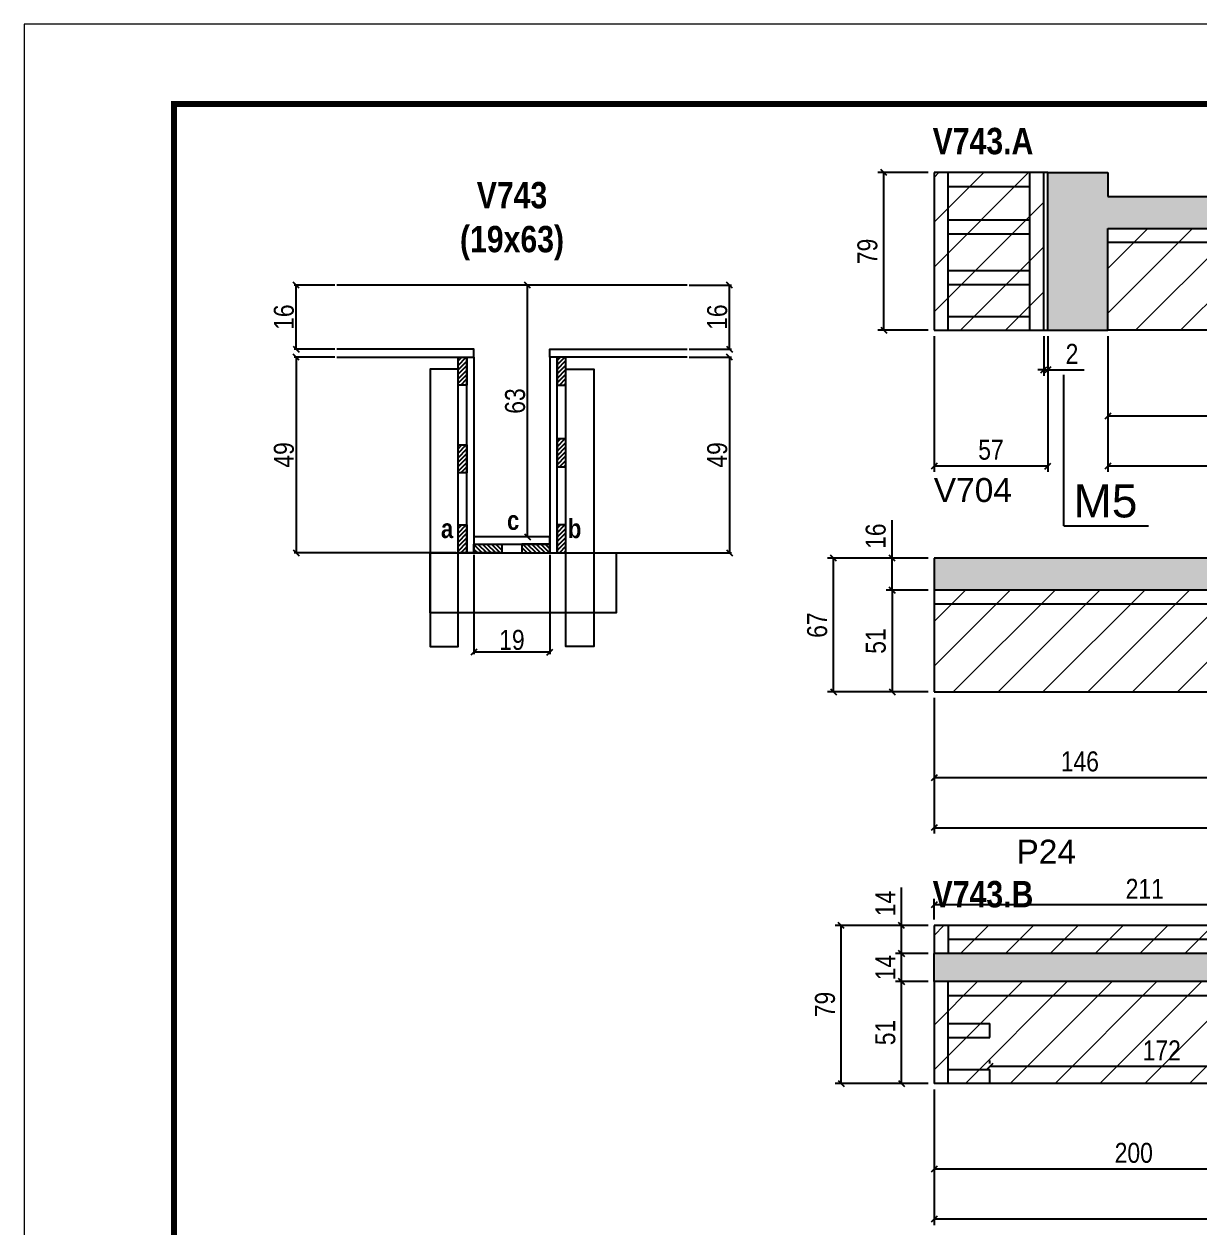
# Model space of a CAD drawing. Extents: x 3309 to 9563, y -2522 to 14608.
# Drawn here: x 3309 to 3898, y 9411 to 10014 of the extents above; entities that cross this region are included whole.
import ezdxf

# ---------------------------------------------------------------- set-up
doc = ezdxf.new("R2010")
doc.units = 0
doc.header["$PDMODE"] = 35
doc.header["$PDSIZE"] = -10
doc.linetypes.add('DASHED', pattern=[0.75, 0.5, -0.25])
for name, color, linetype in [('5', 5, 'Continuous'), ('COTA', 241, 'Continuous'), ('detalhes', 4, 'Continuous'), ('NOMENCLATURA', 7, 'Continuous'), ('Painéis', 200, 'Continuous'), ('SARR_2.2x7', 40, 'Continuous'), ('SARR_3.5x7', 81, 'Continuous'), ('SARR_EDITAR', 141, 'Continuous')]:
    doc.layers.add(name, color=color, linetype=linetype)
for name, color, linetype, lineweight in [('CONCRETO', 251, 'Continuous', 25), ('Folhas', 255, 'Continuous', 9), ('Hachura', 251, 'Continuous', 9), ('SARRAFO DE PRESSAO', 251, 'DASHED', 9)]:
    doc.layers.add(name, color=color, linetype=linetype, lineweight=lineweight)
doc.styles.add('COTA TECNICA', font='techl___.ttf', dxfattribs={"height": 10})
doc.styles.add('COTA TECNICA 2X', font='techl___.ttf', dxfattribs={"height": 10})
doc.styles.get("Standard").update_dxf_attribs({"font": 'arial.ttf'})
doc.styles.add('TECNICA', font='techb___.ttf', dxfattribs={"height": 10})
doc.dimstyles.new('PAINEL', dxfattribs={"dimtxt": 10, "dimasz": 3, "dimexe": 3, "dimexo": 3, "dimgap": 3, "dimtad": 1, "dimdec": 1, "dimzin": 12, "dimdsep": 46, "dimtxsty": 'COTA TECNICA', "dimblk1": 'OBLIQUE', "dimblk2": 'OBLIQUE', "dimsah": 1, "dimcen": 0.9, "dimclrd": 4, "dimclre": 4, "dimclrt": 240, "dimadec": 1, "dimazin": 3, "dimtfac": 1, "dimtdec": 1, "dimtmove": 0, "dimatfit": 3, "dimfxl": 1, "dimtolj": 1, "dimtzin": 12, "dimarcsym": 0})
doc.dimstyles.new('SECAO', dxfattribs={"dimscale": 0.333333, "dimtxt": 5, "dimasz": 9, "dimexe": 3, "dimexo": 3, "dimgap": 3, "dimtad": 1, "dimdec": 1, "dimlfac": 0.5, "dimzin": 12, "dimdsep": 46, "dimtxsty": 'COTA TECNICA 2X', "dimblk1": 'OBLIQUE', "dimblk2": 'OBLIQUE', "dimsah": 1, "dimcen": 0.9, "dimclrd": 4, "dimclre": 4, "dimclrt": 240, "dimadec": 1, "dimazin": 3, "dimtfac": 1, "dimtdec": 1, "dimtmove": 0, "dimatfit": 3, "dimfxl": 1, "dimtolj": 1, "dimtzin": 12, "dimarcsym": 0})
pattern_1 = [(135, (36770.1903, -113763.353), (-1.122532015, -1.122532015), [])]
pattern_2 = [(45, (-119985.518, -23388.7219), (-1.122532015, 1.122532015), [])]
pattern_3 = [(45, (-119985.518, -23472.7219), (-1.122532015, 1.122532015), [])]

# ---------------------------------------------------------------- blocks, each defined once
blk = doc.blocks.new('9999999999')
at = {"layer": 'Folhas'}
blk.add_lwpolyline([(98138.98, 34190.21), (99623.98, 34190.21), (99623.98, 35240.21), (98138.98, 35240.21)], close=True, dxfattribs=at)
at = {"layer": 'Folhas', "color": 30, "const_width": 3}
blk.add_lwpolyline([(98213.98, 34230.21), (99583.98, 34230.21), (99583.98, 35200.21), (98213.98, 35200.21)], close=True, dxfattribs=at)
blk = doc.blocks.new('_Oblique')
at = {"color": 0, "linetype": 'ByBlock', "lineweight": -2}
blk.add_line((-0.5, -0.5), (0.5, 0.5), dxfattribs=at)
blk = doc.blocks.new('*D2418')
at = {"layer": 'COTA', "color": 4, "lineweight": -2, "transparency": 16777216}
for p, q in [((3534.65, 9747.82), (3534.65, 9698.07)), ((3572.65, 9747.82), (3572.65, 9698.07)), ((3572.65, 9699.07), (3534.65, 9699.07))]:
    blk.add_line(p, q, dxfattribs=at)
at = {"layer": 'Defpoints', "color": 0, "transparency": 16777216}
for p in [(3534.65, 9748.82), (3572.65, 9748.82), (3534.65, 9699.07)]:
    blk.add_point(p, dxfattribs=at)
at = {"layer": 'COTA', "color": 4, "lineweight": -2, "transparency": 16777216, "xscale": 3, "yscale": 3, "zscale": 3, "rotation": 180}
blk.add_blockref('_Oblique', (3534.65, 9699.07), dxfattribs=at)
at = {"layer": 'COTA', "color": 4, "lineweight": -2, "transparency": 16777216, "xscale": 3, "yscale": 3, "zscale": 3}
blk.add_blockref('_Oblique', (3572.65, 9699.07), dxfattribs=at)
at = {"layer": 'COTA', "color": 240, "transparency": 16777216, "insert": (3553.65, 9705.15), "char_height": 10, "attachment_point": 5, "style": 'COTA TECNICA 2X'}
blk.add_mtext('\\A1;19', dxfattribs=at)
blk = doc.blocks.new('*D2419')
at = {"layer": 'COTA', "color": 4, "lineweight": -2, "transparency": 16777216}
for p, q in [((3464.95, 9846.82), (3444.6, 9846.82)), ((3445.6, 9846.82), (3445.6, 9748.82)), ((3525.65, 9748.82), (3444.6, 9748.82))]:
    blk.add_line(p, q, dxfattribs=at)
at = {"layer": 'Defpoints', "color": 0, "transparency": 16777216}
for p in [(3465.95, 9846.82), (3445.6, 9748.82), (3526.65, 9748.82, 0)]:
    blk.add_point(p, dxfattribs=at)
at = {"layer": 'COTA', "color": 4, "lineweight": -2, "transparency": 16777216, "xscale": 3, "yscale": 3, "zscale": 3}
for p, rotation in [((3445.6, 9846.82), 90), ((3445.6, 9748.82), 270)]:
    blk.add_blockref('_Oblique', p, dxfattribs=dict(at, rotation=rotation))
at = {"layer": 'COTA', "color": 240, "transparency": 16777216, "insert": (3439.5, 9797.82), "char_height": 10, "attachment_point": 5, "rotation": 90, "style": 'COTA TECNICA 2X'}
blk.add_mtext('\\A1;49', dxfattribs=at)
blk = doc.blocks.new('*D2420')
at = {"layer": 'COTA', "color": 4, "lineweight": -2, "transparency": 16777216}
for p, q in [((3642.35, 9846.82), (3663.57, 9846.82)), ((3662.57, 9846.82), (3662.57, 9748.82)), ((3581.65, 9748.82), (3663.57, 9748.82))]:
    blk.add_line(p, q, dxfattribs=at)
at = {"layer": 'Defpoints', "color": 0, "transparency": 16777216}
for p in [(3641.35, 9846.82), (3580.65, 9748.82, 0), (3662.57, 9748.82)]:
    blk.add_point(p, dxfattribs=at)
at = {"layer": 'COTA', "color": 4, "lineweight": -2, "transparency": 16777216, "xscale": 3, "yscale": 3, "zscale": 3}
for p, rotation in [((3662.57, 9846.82), 90), ((3662.57, 9748.82), 270)]:
    blk.add_blockref('_Oblique', p, dxfattribs=dict(at, rotation=rotation))
at = {"layer": 'COTA', "color": 240, "transparency": 16777216, "insert": (3656.47, 9797.82), "char_height": 10, "attachment_point": 5, "rotation": 90, "style": 'COTA TECNICA 2X'}
blk.add_mtext('\\A1;49', dxfattribs=at)
blk = doc.blocks.new('*D2421')
at = {"layer": 'COTA', "color": 4, "lineweight": -2, "transparency": 16777216}
for p, q in [((3571.65, 9882.82), (3560.48, 9882.82)), ((3561.48, 9756.82), (3561.48, 9882.82)), ((3571.65, 9756.82), (3560.48, 9756.82))]:
    blk.add_line(p, q, dxfattribs=at)
at = {"layer": 'Defpoints', "color": 0, "transparency": 16777216}
for p in [(3561.48, 9882.82), (3572.65, 9882.82), (3572.65, 9756.82)]:
    blk.add_point(p, dxfattribs=at)
at = {"layer": 'COTA', "color": 4, "lineweight": -2, "transparency": 16777216, "xscale": 3, "yscale": 3, "zscale": 3}
for p, rotation in [((3561.48, 9882.82), 90), ((3561.48, 9756.82), 270)]:
    blk.add_blockref('_Oblique', p, dxfattribs=dict(at, rotation=rotation))
at = {"layer": 'COTA', "color": 240, "transparency": 16777216, "insert": (3555.26, 9824.82), "char_height": 10, "attachment_point": 5, "rotation": 90, "style": 'COTA TECNICA 2X'}
blk.add_mtext('\\A1;63', dxfattribs=at)
blk = doc.blocks.new('*D2422')
at = {"layer": 'COTA', "color": 4, "lineweight": -2, "transparency": 16777216}
for p, q in [((3642.35, 9882.82), (3663.57, 9882.82)), ((3662.57, 9850.82), (3662.57, 9882.82)), ((3642.35, 9850.82), (3663.57, 9850.82))]:
    blk.add_line(p, q, dxfattribs=at)
at = {"layer": 'Defpoints', "color": 0, "transparency": 16777216}
for p in [(3641.35, 9882.82), (3662.57, 9882.82), (3641.35, 9850.82)]:
    blk.add_point(p, dxfattribs=at)
at = {"layer": 'COTA', "color": 4, "lineweight": -2, "transparency": 16777216, "xscale": 3, "yscale": 3, "zscale": 3}
for p, rotation in [((3662.57, 9882.82), 90), ((3662.57, 9850.82), 270)]:
    blk.add_blockref('_Oblique', p, dxfattribs=dict(at, rotation=rotation))
at = {"layer": 'COTA', "color": 240, "transparency": 16777216, "insert": (3656.47, 9866.82), "char_height": 10, "attachment_point": 5, "rotation": 90, "style": 'COTA TECNICA 2X'}
blk.add_mtext('\\A1;16', dxfattribs=at)
blk = doc.blocks.new('*D2452')
at = {"layer": 'COTA', "color": 4, "lineweight": -2, "transparency": 16777216}
for p, q in [((3464.95, 9882.82), (3444.6, 9882.82)), ((3445.6, 9850.82), (3445.6, 9882.82)), ((3464.95, 9850.82), (3444.6, 9850.82))]:
    blk.add_line(p, q, dxfattribs=at)
at = {"layer": 'Defpoints', "color": 0, "transparency": 16777216}
for p in [(3445.6, 9882.82), (3465.95, 9882.82), (3465.95, 9850.82)]:
    blk.add_point(p, dxfattribs=at)
at = {"layer": 'COTA', "color": 4, "lineweight": -2, "transparency": 16777216, "xscale": 3, "yscale": 3, "zscale": 3}
for p, rotation in [((3445.6, 9882.82), 90), ((3445.6, 9850.82), 270)]:
    blk.add_blockref('_Oblique', p, dxfattribs=dict(at, rotation=rotation))
at = {"layer": 'COTA', "color": 240, "transparency": 16777216, "insert": (3439.5, 9866.82), "char_height": 10, "attachment_point": 5, "rotation": 90, "style": 'COTA TECNICA 2X'}
blk.add_mtext('\\A1;16', dxfattribs=at)
blk = doc.blocks.new('*D2440')
at = {"layer": 'COTA', "color": 4, "lineweight": -2, "transparency": 16777216}
for p, q in [((3765.01, 9857.22), (3765.01, 9789.28)), ((3822.01, 9857.22), (3822.01, 9789.28)), ((3822.01, 9792.28), (3765.01, 9792.28))]:
    blk.add_line(p, q, dxfattribs=at)
at = {"layer": 'Defpoints', "color": 0, "transparency": 16777216}
for p in [(3765.01, 9860.22), (3822.01, 9860.22), (3765.01, 9792.28)]:
    blk.add_point(p, dxfattribs=at)
at = {"layer": 'COTA', "color": 4, "lineweight": -2, "transparency": 16777216, "xscale": 3, "yscale": 3, "zscale": 3, "rotation": 180}
blk.add_blockref('_Oblique', (3765.01, 9792.28), dxfattribs=at)
at = {"layer": 'COTA', "color": 4, "lineweight": -2, "transparency": 16777216, "xscale": 3, "yscale": 3, "zscale": 3}
blk.add_blockref('_Oblique', (3822.01, 9792.28), dxfattribs=at)
at = {"layer": 'COTA', "color": 240, "transparency": 16777216, "insert": (3793.51, 9800.38), "char_height": 10, "attachment_point": 5, "style": 'COTA TECNICA'}
blk.add_mtext('\\A1;57', dxfattribs=at)
blk = doc.blocks.new('*D2441')
at = {"layer": 'COTA', "color": 4, "lineweight": -2, "transparency": 16777216}
for p, q in [((3852.01, 9857.22), (3852.01, 9789.28)), ((4643.51, 9857.22), (4643.51, 9789.28)), ((4643.51, 9792.28), (3852.01, 9792.28))]:
    blk.add_line(p, q, dxfattribs=at)
at = {"layer": 'Defpoints', "color": 0, "transparency": 16777216}
for p in [(3852.01, 9860.22), (4643.51, 9860.22), (3852.01, 9792.28)]:
    blk.add_point(p, dxfattribs=at)
at = {"layer": 'COTA', "color": 4, "lineweight": -2, "transparency": 16777216, "xscale": 3, "yscale": 3, "zscale": 3, "rotation": 180}
blk.add_blockref('_Oblique', (3852.01, 9792.28), dxfattribs=at)
at = {"layer": 'COTA', "color": 4, "lineweight": -2, "transparency": 16777216, "xscale": 3, "yscale": 3, "zscale": 3}
blk.add_blockref('_Oblique', (4643.51, 9792.28), dxfattribs=at)
at = {"layer": 'COTA', "color": 240, "transparency": 16777216, "insert": (4247.76, 9800.41), "char_height": 10, "attachment_point": 5, "style": 'COTA TECNICA'}
blk.add_mtext('\\A1;791.5', dxfattribs=at)
blk = doc.blocks.new('*D2401')
at = {"layer": 'COTA', "color": 4, "lineweight": -2, "transparency": 16777216}
for p, q in [((3852.01, 9857.22), (3852.01, 9814.29)), ((3991.01, 9857.22), (3991.01, 9814.29)), ((3991.01, 9817.29), (3852.01, 9817.29))]:
    blk.add_line(p, q, dxfattribs=at)
at = {"layer": 'Defpoints', "color": 0, "transparency": 16777216}
for p in [(3852.01, 9860.22), (3991.01, 9860.22), (3852.01, 9817.29)]:
    blk.add_point(p, dxfattribs=at)
at = {"layer": 'COTA', "color": 4, "lineweight": -2, "transparency": 16777216, "xscale": 3, "yscale": 3, "zscale": 3, "rotation": 180}
blk.add_blockref('_Oblique', (3852.01, 9817.29), dxfattribs=at)
at = {"layer": 'COTA', "color": 4, "lineweight": -2, "transparency": 16777216, "xscale": 3, "yscale": 3, "zscale": 3}
blk.add_blockref('_Oblique', (3991.01, 9817.29), dxfattribs=at)
at = {"layer": 'COTA', "color": 240, "transparency": 16777216, "insert": (3921.51, 9825.53), "char_height": 10, "attachment_point": 5, "style": 'COTA TECNICA'}
blk.add_mtext('\\A1;139', dxfattribs=at)
blk = doc.blocks.new('*D2402')
at = {"layer": 'COTA', "color": 4, "lineweight": -2, "transparency": 16777216}
for p, q in [((3820.01, 9857.22), (3820.01, 9837.43)), ((3822.01, 9857.22), (3822.01, 9837.43)), ((3820.01, 9840.43), (3817.01, 9840.43)), ((3820.01, 9840.43), (3822.01, 9840.43)), ((3822.01, 9840.43), (3840.12, 9840.43))]:
    blk.add_line(p, q, dxfattribs=at)
at = {"layer": 'Defpoints', "color": 0, "transparency": 16777216}
for p in [(3820.01, 9860.22), (3822.01, 9860.22), (3822.01, 9840.43)]:
    blk.add_point(p, dxfattribs=at)
at = {"layer": 'COTA', "color": 4, "lineweight": -2, "transparency": 16777216, "xscale": 3, "yscale": 3, "zscale": 3}
blk.add_blockref('_Oblique', (3820.01, 9840.43), dxfattribs=at)
at = {"layer": 'COTA', "color": 4, "lineweight": -2, "transparency": 16777216, "xscale": 3, "yscale": 3, "zscale": 3, "rotation": 180}
blk.add_blockref('_Oblique', (3822.01, 9840.43), dxfattribs=at)
at = {"layer": 'COTA', "color": 240, "transparency": 16777216, "insert": (3834.07, 9848.43), "char_height": 10, "attachment_point": 5, "style": 'COTA TECNICA'}
blk.add_mtext('\\A1;2', dxfattribs=at)
blk = doc.blocks.new('*D2450')
at = {"layer": 'COTA', "color": 4, "lineweight": -2, "transparency": 16777216}
for p, q in [((3762.01, 9939.22), (3736.79, 9939.22)), ((3739.79, 9860.22), (3739.79, 9939.22)), ((3762.01, 9860.22), (3736.79, 9860.22))]:
    blk.add_line(p, q, dxfattribs=at)
at = {"layer": 'Defpoints', "color": 0, "transparency": 16777216}
for p in [(3739.79, 9939.22), (3765.01, 9939.22), (3765.01, 9860.22)]:
    blk.add_point(p, dxfattribs=at)
at = {"layer": 'COTA', "color": 4, "lineweight": -2, "transparency": 16777216, "xscale": 3, "yscale": 3, "zscale": 3}
for p, rotation in [((3739.79, 9939.22), 90), ((3739.79, 9860.22), 270)]:
    blk.add_blockref('_Oblique', p, dxfattribs=dict(at, rotation=rotation))
at = {"layer": 'COTA', "color": 240, "transparency": 16777216, "insert": (3731.68, 9899.72), "char_height": 10, "attachment_point": 5, "rotation": 90, "style": 'COTA TECNICA'}
blk.add_mtext('\\A1;79', dxfattribs=at)
blk = doc.blocks.new('*D2403')
at = {"layer": 'COTA', "color": 4, "lineweight": -2, "transparency": 16777216}
for p, q in [((3765.01, 9480.14), (3765.01, 9437.21)), ((3965.01, 9480.14), (3965.01, 9437.21)), ((3965.01, 9440.21), (3765.01, 9440.21))]:
    blk.add_line(p, q, dxfattribs=at)
at = {"layer": 'Defpoints', "color": 0, "transparency": 16777216}
for p in [(3765.01, 9483.14), (3965.01, 9483.14), (3765.01, 9440.21)]:
    blk.add_point(p, dxfattribs=at)
at = {"layer": 'COTA', "color": 4, "lineweight": -2, "transparency": 16777216, "xscale": 3, "yscale": 3, "zscale": 3, "rotation": 180}
blk.add_blockref('_Oblique', (3765.01, 9440.21), dxfattribs=at)
at = {"layer": 'COTA', "color": 4, "lineweight": -2, "transparency": 16777216, "xscale": 3, "yscale": 3, "zscale": 3}
blk.add_blockref('_Oblique', (3965.01, 9440.21), dxfattribs=at)
at = {"layer": 'COTA', "color": 240, "transparency": 16777216, "insert": (3865.01, 9448.31), "char_height": 10, "attachment_point": 5, "style": 'COTA TECNICA'}
blk.add_mtext('\\A1;200', dxfattribs=at)
blk = doc.blocks.new('*D2404')
at = {"layer": 'COTA', "color": 4, "lineweight": -2, "transparency": 16777216}
for p, q in [((3765.01, 9480.14), (3765.01, 9412.19)), ((4617.51, 9480.14), (4617.51, 9412.19)), ((4617.51, 9415.19), (3765.01, 9415.19))]:
    blk.add_line(p, q, dxfattribs=at)
at = {"layer": 'Defpoints', "color": 0, "transparency": 16777216}
for p in [(3765.01, 9483.14), (4617.51, 9483.14), (3765.01, 9415.19)]:
    blk.add_point(p, dxfattribs=at)
at = {"layer": 'COTA', "color": 4, "lineweight": -2, "transparency": 16777216, "xscale": 3, "yscale": 3, "zscale": 3, "rotation": 180}
blk.add_blockref('_Oblique', (3765.01, 9415.19), dxfattribs=at)
at = {"layer": 'COTA', "color": 4, "lineweight": -2, "transparency": 16777216, "xscale": 3, "yscale": 3, "zscale": 3}
blk.add_blockref('_Oblique', (4617.51, 9415.19), dxfattribs=at)
at = {"layer": 'COTA', "color": 240, "transparency": 16777216, "insert": (4191.26, 9423.33), "char_height": 10, "attachment_point": 5, "style": 'COTA TECNICA'}
blk.add_mtext('\\A1;852.5', dxfattribs=at)
blk = doc.blocks.new('*D2414')
at = {"layer": 'COTA', "color": 4, "lineweight": -2, "transparency": 16777216}
for p, q in [((3762.01, 9534.14), (3745.77, 9534.14)), ((3748.77, 9483.14), (3748.77, 9534.14)), ((3762.01, 9483.14), (3745.77, 9483.14))]:
    blk.add_line(p, q, dxfattribs=at)
at = {"layer": 'Defpoints', "color": 0, "transparency": 16777216}
for p in [(3748.77, 9534.14), (3765.01, 9534.14), (3765.01, 9483.14)]:
    blk.add_point(p, dxfattribs=at)
at = {"layer": 'COTA', "color": 4, "lineweight": -2, "transparency": 16777216, "xscale": 3, "yscale": 3, "zscale": 3}
for p, rotation in [((3748.77, 9534.14), 90), ((3748.77, 9483.14), 270)]:
    blk.add_blockref('_Oblique', p, dxfattribs=dict(at, rotation=rotation))
at = {"layer": 'COTA', "color": 240, "transparency": 16777216, "insert": (3740.66, 9508.64), "char_height": 10, "attachment_point": 5, "rotation": 90, "style": 'COTA TECNICA'}
blk.add_mtext('\\A1;51', dxfattribs=at)
blk = doc.blocks.new('*D2415')
at = {"layer": 'COTA', "color": 4, "lineweight": -2, "transparency": 16777216}
for p, q in [((3762.01, 9548.14), (3745.77, 9548.14)), ((3748.77, 9534.14), (3748.77, 9548.14)), ((3762.01, 9534.14), (3745.77, 9534.14))]:
    blk.add_line(p, q, dxfattribs=at)
at = {"layer": 'Defpoints', "color": 0, "transparency": 16777216}
for p in [(3748.77, 9548.14), (3765.01, 9548.14), (3765.01, 9534.14)]:
    blk.add_point(p, dxfattribs=at)
at = {"layer": 'COTA', "color": 4, "lineweight": -2, "transparency": 16777216, "xscale": 3, "yscale": 3, "zscale": 3}
for p, rotation in [((3748.77, 9548.14), 90), ((3748.77, 9534.14), 270)]:
    blk.add_blockref('_Oblique', p, dxfattribs=dict(at, rotation=rotation))
at = {"layer": 'COTA', "color": 240, "transparency": 16777216, "insert": (3740.69, 9541.14), "char_height": 10, "attachment_point": 5, "rotation": 90, "style": 'COTA TECNICA'}
blk.add_mtext('\\A1;14', dxfattribs=at)
blk = doc.blocks.new('*D2451')
at = {"layer": 'COTA', "color": 4, "lineweight": -2, "transparency": 16777216}
for p, q in [((3748.77, 9562.14), (3748.77, 9581.25)), ((3762.01, 9562.14), (3745.77, 9562.14)), ((3748.77, 9548.14), (3748.77, 9562.14)), ((3762.01, 9548.14), (3745.77, 9548.14))]:
    blk.add_line(p, q, dxfattribs=at)
at = {"layer": 'Defpoints', "color": 0, "transparency": 16777216}
for p in [(3748.77, 9562.14), (3765.01, 9562.14), (3765.01, 9548.14)]:
    blk.add_point(p, dxfattribs=at)
at = {"layer": 'COTA', "color": 4, "lineweight": -2, "transparency": 16777216, "xscale": 3, "yscale": 3, "zscale": 3}
for p, rotation in [((3748.77, 9562.14), 90), ((3748.77, 9548.14), 270)]:
    blk.add_blockref('_Oblique', p, dxfattribs=dict(at, rotation=rotation))
at = {"layer": 'COTA', "color": 240, "transparency": 16777216, "insert": (3740.69, 9573.2), "char_height": 10, "attachment_point": 5, "rotation": 90, "style": 'COTA TECNICA'}
blk.add_mtext('\\A1;14', dxfattribs=at)
blk = doc.blocks.new('*D2416')
at = {"layer": 'COTA', "color": 4, "lineweight": -2, "transparency": 16777216}
for p, q in [((3762.01, 9562.14), (3715.55, 9562.14)), ((3718.55, 9483.14), (3718.55, 9562.14)), ((3762.01, 9483.14), (3715.55, 9483.14))]:
    blk.add_line(p, q, dxfattribs=at)
at = {"layer": 'Defpoints', "color": 0, "transparency": 16777216}
for p in [(3718.55, 9562.14), (3765.01, 9562.14), (3765.01, 9483.14)]:
    blk.add_point(p, dxfattribs=at)
at = {"layer": 'COTA', "color": 4, "lineweight": -2, "transparency": 16777216, "xscale": 3, "yscale": 3, "zscale": 3}
for p, rotation in [((3718.55, 9562.14), 90), ((3718.55, 9483.14), 270)]:
    blk.add_blockref('_Oblique', p, dxfattribs=dict(at, rotation=rotation))
at = {"layer": 'COTA', "color": 240, "transparency": 16777216, "insert": (3710.45, 9522.64), "char_height": 10, "attachment_point": 5, "rotation": 90, "style": 'COTA TECNICA'}
blk.add_mtext('\\A1;79', dxfattribs=at)
blk = doc.blocks.new('*D2417')
at = {"layer": 'COTA', "color": 4, "lineweight": -2, "transparency": 16777216}
for p, q in [((3793.01, 9493.14), (3793.01, 9494.61)), ((3965.01, 9486.14), (3965.01, 9494.61)), ((3965.01, 9491.61), (3793.01, 9491.61))]:
    blk.add_line(p, q, dxfattribs=at)
at = {"layer": 'Defpoints', "color": 0, "transparency": 16777216}
for p in [(3793.01, 9491.61), (3793.01, 9490.14), (3965.01, 9483.14)]:
    blk.add_point(p, dxfattribs=at)
at = {"layer": 'COTA', "color": 4, "lineweight": -2, "transparency": 16777216, "xscale": 3, "yscale": 3, "zscale": 3, "rotation": 180}
blk.add_blockref('_Oblique', (3793.01, 9491.61), dxfattribs=at)
at = {"layer": 'COTA', "color": 4, "lineweight": -2, "transparency": 16777216, "xscale": 3, "yscale": 3, "zscale": 3}
blk.add_blockref('_Oblique', (3965.01, 9491.61), dxfattribs=at)
at = {"layer": 'COTA', "color": 240, "transparency": 16777216, "insert": (3879.01, 9499.68), "char_height": 10, "attachment_point": 5, "style": 'COTA TECNICA'}
blk.add_mtext('\\A1;172', dxfattribs=at)
blk = doc.blocks.new('*D2454')
at = {"layer": 'COTA', "color": 4, "lineweight": -2, "transparency": 16777216}
for p, q in [((3765.01, 9676.13), (3765.01, 9608.19)), ((4556.51, 9676.13), (4556.51, 9608.19)), ((3765.01, 9611.19), (4556.51, 9611.19))]:
    blk.add_line(p, q, dxfattribs=at)
at = {"layer": 'Defpoints', "color": 0, "transparency": 16777216}
for p in [(3765.01, 9679.13), (4556.51, 9679.13), (4556.51, 9611.19)]:
    blk.add_point(p, dxfattribs=at)
at = {"layer": 'COTA', "color": 4, "lineweight": -2, "transparency": 16777216, "xscale": 3, "yscale": 3, "zscale": 3, "rotation": 180}
blk.add_blockref('_Oblique', (3765.01, 9611.19), dxfattribs=at)
at = {"layer": 'COTA', "color": 4, "lineweight": -2, "transparency": 16777216, "xscale": 3, "yscale": 3, "zscale": 3}
blk.add_blockref('_Oblique', (4556.51, 9611.19), dxfattribs=at)
at = {"layer": 'COTA', "color": 240, "transparency": 16777216, "insert": (4160.76, 9619.33), "char_height": 10, "attachment_point": 5, "style": 'COTA TECNICA'}
blk.add_mtext('\\A1;791.5', dxfattribs=at)
blk = doc.blocks.new('*D2457')
at = {"layer": 'COTA', "color": 4, "lineweight": -2, "transparency": 16777216}
for p, q in [((3762.01, 9730.13), (3740.96, 9730.13)), ((3743.96, 9730.13), (3743.96, 9679.13)), ((3762.01, 9679.13), (3740.96, 9679.13))]:
    blk.add_line(p, q, dxfattribs=at)
at = {"layer": 'Defpoints', "color": 0, "transparency": 16777216}
for p in [(3765.01, 9730.13), (3743.96, 9679.13), (3765.01, 9679.13)]:
    blk.add_point(p, dxfattribs=at)
at = {"layer": 'COTA', "color": 4, "lineweight": -2, "transparency": 16777216, "xscale": 3, "yscale": 3, "zscale": 3}
for p, rotation in [((3743.96, 9730.13), 90), ((3743.96, 9679.13), 270)]:
    blk.add_blockref('_Oblique', p, dxfattribs=dict(at, rotation=rotation))
at = {"layer": 'COTA', "color": 240, "transparency": 16777216, "insert": (3735.85, 9704.63), "char_height": 10, "attachment_point": 5, "rotation": 90, "style": 'COTA TECNICA'}
blk.add_mtext('\\A1;51', dxfattribs=at)
blk = doc.blocks.new('*D2458')
at = {"layer": 'COTA', "color": 4, "lineweight": -2, "transparency": 16777216}
for p, q in [((3743.96, 9746.13), (3743.96, 9765.15)), ((3762.01, 9746.13), (3740.96, 9746.13)), ((3743.96, 9730.13), (3743.96, 9746.13)), ((3762.01, 9730.13), (3740.96, 9730.13))]:
    blk.add_line(p, q, dxfattribs=at)
at = {"layer": 'Defpoints', "color": 0, "transparency": 16777216}
for p in [(3743.96, 9746.13), (3765.01, 9746.13), (3765.01, 9730.13)]:
    blk.add_point(p, dxfattribs=at)
at = {"layer": 'COTA', "color": 4, "lineweight": -2, "transparency": 16777216, "xscale": 3, "yscale": 3, "zscale": 3}
for p, rotation in [((3743.96, 9746.13), 90), ((3743.96, 9730.13), 270)]:
    blk.add_blockref('_Oblique', p, dxfattribs=dict(at, rotation=rotation))
at = {"layer": 'COTA', "color": 240, "transparency": 16777216, "insert": (3735.85, 9757.14), "char_height": 10, "attachment_point": 5, "rotation": 90, "style": 'COTA TECNICA'}
blk.add_mtext('\\A1;16', dxfattribs=at)
blk = doc.blocks.new('*D2459')
at = {"layer": 'COTA', "color": 4, "lineweight": -2, "transparency": 16777216}
for p, q in [((3762.01, 9746.13), (3711.63, 9746.13)), ((3714.63, 9679.13), (3714.63, 9746.13)), ((3762.01, 9679.13), (3711.63, 9679.13))]:
    blk.add_line(p, q, dxfattribs=at)
at = {"layer": 'Defpoints', "color": 0, "transparency": 16777216}
for p in [(3714.63, 9746.13), (3765.01, 9746.13), (3765.01, 9679.13)]:
    blk.add_point(p, dxfattribs=at)
at = {"layer": 'COTA', "color": 4, "lineweight": -2, "transparency": 16777216, "xscale": 3, "yscale": 3, "zscale": 3}
for p, rotation in [((3714.63, 9746.13), 90), ((3714.63, 9679.13), 270)]:
    blk.add_blockref('_Oblique', p, dxfattribs=dict(at, rotation=rotation))
at = {"layer": 'COTA', "color": 240, "transparency": 16777216, "insert": (3706.52, 9712.63), "char_height": 10, "attachment_point": 5, "rotation": 90, "style": 'COTA TECNICA'}
blk.add_mtext('\\A1;67', dxfattribs=at)
blk = doc.blocks.new('*D2465')
at = {"layer": 'COTA', "color": 4, "lineweight": -2, "transparency": 16777216}
for p, q in [((3765.01, 9676.13), (3765.01, 9633.2)), ((3911.01, 9676.13), (3911.01, 9633.2)), ((3911.01, 9636.2), (3765.01, 9636.2))]:
    blk.add_line(p, q, dxfattribs=at)
at = {"layer": 'Defpoints', "color": 0, "transparency": 16777216}
for p in [(3765.01, 9679.13), (3911.01, 9679.13), (3765.01, 9636.2)]:
    blk.add_point(p, dxfattribs=at)
at = {"layer": 'COTA', "color": 4, "lineweight": -2, "transparency": 16777216, "xscale": 3, "yscale": 3, "zscale": 3, "rotation": 180}
blk.add_blockref('_Oblique', (3765.01, 9636.2), dxfattribs=at)
at = {"layer": 'COTA', "color": 4, "lineweight": -2, "transparency": 16777216, "xscale": 3, "yscale": 3, "zscale": 3}
blk.add_blockref('_Oblique', (3911.01, 9636.2), dxfattribs=at)
at = {"layer": 'COTA', "color": 240, "transparency": 16777216, "insert": (3838.01, 9644.3), "char_height": 10, "attachment_point": 5, "style": 'COTA TECNICA'}
blk.add_mtext('\\A1;146', dxfattribs=at)
blk = doc.blocks.new('*D2467')
at = {"layer": 'COTA', "color": 4, "lineweight": -2, "transparency": 16777216}
for p, q in [((3765.01, 9565.14), (3765.01, 9575.51)), ((3976.01, 9572.51), (3765.01, 9572.51)), ((3976.01, 9565.14), (3976.01, 9575.51))]:
    blk.add_line(p, q, dxfattribs=at)
at = {"layer": 'Defpoints', "color": 0, "transparency": 16777216}
for p in [(3765.01, 9572.51), (3765.01, 9562.14), (3976.01, 9562.14)]:
    blk.add_point(p, dxfattribs=at)
at = {"layer": 'COTA', "color": 4, "lineweight": -2, "transparency": 16777216, "xscale": 3, "yscale": 3, "zscale": 3, "rotation": 180}
blk.add_blockref('_Oblique', (3765.01, 9572.51), dxfattribs=at)
at = {"layer": 'COTA', "color": 4, "lineweight": -2, "transparency": 16777216, "xscale": 3, "yscale": 3, "zscale": 3}
blk.add_blockref('_Oblique', (3976.01, 9572.51), dxfattribs=at)
at = {"layer": 'COTA', "color": 240, "transparency": 16777216, "insert": (3870.51, 9580.57), "char_height": 10, "attachment_point": 5, "style": 'COTA TECNICA'}
blk.add_mtext('\\A1;211', dxfattribs=at)

msp = doc.modelspace()

# ---------------------------------------------------------------- hatches: boundary and pattern name
at = {"layer": 'COTA'}
h = msp.add_hatch(dxfattribs=at)
h.set_pattern_fill('AR-CONC', color=256, scale=0.03)
h.set_pattern_definition([(50, (174.9705, 0), (5.46554, -0.4781726), [0.5715, -6.2865]), (355, (174.9705, 0), (-1.0573026, 5.7317054), [0.4572, -5.0292175]), (100.451445, (175.426, -0.04), (4.4082374, 5.2535326), [0.4857003, -5.3427073]), (46.1842, (174.9705, 1.524), (8.1323712, -1.26127), [0.85725, -9.42975]), (96.63556, (175.648, 1.419), (7.122124, 7.422784), [0.728551, -8.014068]), (351.18415, (174.9705, 1.524), (7.122124, 7.422784), [0.685799, -7.543792]), (21, (175.7325, 1.143), (4.5484317, -3.067956), [0.5715, -6.2865]), (326, (175.7325, 1.143), (1.8540609, 5.525639), [0.4572, -5.0292]), (71.451445, (176.1116, 0.8873), (6.4024926, 2.457683), [0.4857003, -5.342698]), (37.5, (174.9705, 0), (0.0926581, 2.53665117), [0, -4.96824, 0, -5.1054, 0, -5.04825]), (7.5, (174.9705, 0), (2.0045899, 3.00541724), [0, -2.91084, 0, -4.85394, 0, -1.92405]), (327.5, (173.2713, 0), (4.06771786, -0.17186232), [0, -1.905, 0, -5.9436, 0, -7.8867]), (317.5, (172.5093, 0), (4.4438754, 0.7627947), [0, -2.4765, 0, -3.94716, 0, -5.6007])])
h.paths.add_polyline_path([(3852.01, 9911.22), (4643.51, 9911.22), (4643.51, 9927.22), (3852.01, 9927.22), (3852.01, 9939.22), (3822.01, 9939.22), (3822.01, 9860.22), (3852.01, 9860.22)])
h = msp.add_hatch(dxfattribs=at)
h.set_pattern_fill('AR-CONC', color=256, scale=0.03)
h.set_pattern_definition([(50, (174.9705, -181.086), (5.46554, -0.4781726), [0.5715, -6.2865]), (355, (174.9705, -181.086), (-1.0573026, 5.7317054), [0.4572, -5.0292175]), (100.451445, (175.426, -181.126), (4.4082374, 5.2535326), [0.4857003, -5.3427073]), (46.1842, (174.9705, -179.562), (8.1323712, -1.26127), [0.85725, -9.42975]), (96.63556, (175.648, -179.667), (7.122124, 7.422784), [0.728551, -8.014068]), (351.18415, (174.9705, -179.562), (7.122124, 7.422784), [0.685799, -7.543792]), (21, (175.7325, -179.943), (4.5484317, -3.067956), [0.5715, -6.2865]), (326, (175.7325, -179.943), (1.8540609, 5.525639), [0.4572, -5.0292]), (71.451445, (176.1116, -180.199), (6.4024926, 2.457683), [0.4857003, -5.342698]), (37.5, (174.9705, -181.086), (0.0926581, 2.53665117), [0, -4.96824, 0, -5.1054, 0, -5.04825]), (7.5, (174.9705, -181.086), (2.0045899, 3.00541724), [0, -2.91084, 0, -4.85394, 0, -1.92405]), (327.5, (173.2713, -181.086), (4.06771786, -0.17186232), [0, -1.905, 0, -5.9436, 0, -7.8867]), (317.5, (172.5093, -181.086), (4.4438754, 0.7627947), [0, -2.4765, 0, -3.94716, 0, -5.6007])])
h.paths.add_polyline_path([(3765.01, 9730.13), (4556.51, 9730.13), (4556.51, 9679.13), (4586.51, 9679.13), (4586.51, 9758.13), (4556.51, 9758.13), (4556.51, 9746.13), (3765.01, 9746.13)])
h = msp.add_hatch(dxfattribs=at)
h.set_pattern_fill('AR-CONC', color=256, scale=0.03)
h.set_pattern_definition([(50, (-42.7365, 2092.6624), (5.46554, -0.4781726), [0.5715, -6.2865]), (355, (-42.7365, 2092.6624), (-1.0573026, 5.7317054), [0.4572, -5.0292175]), (100.451445, (-42.281, 2092.6225), (4.4082374, 5.2535326), [0.4857003, -5.3427073]), (46.1842, (-42.7365, 2094.1864), (8.132371, -1.26127), [0.85725, -9.42975]), (96.63556, (-42.059, 2094.081), (7.122124, 7.422784), [0.728551, -8.014068]), (351.18415, (-42.7365, 2094.186), (7.122124, 7.422784), [0.685799, -7.543792]), (21, (-41.9745, 2093.8054), (4.5484317, -3.067956), [0.5715, -6.2865]), (326, (-41.9745, 2093.8054), (1.854061, 5.525639), [0.4572, -5.0292]), (71.451445, (-41.5954, 2093.5497), (6.4024926, 2.457683), [0.4857003, -5.342698]), (37.5, (-42.7365, 2092.6624), (0.0926581, 2.53665117), [0, -4.96824, 0, -5.1054, 0, -5.04825]), (7.5, (-42.7365, 2092.6624), (2.0045899, 3.00541724), [0, -2.91084, 0, -4.85394, 0, -1.92405]), (327.5, (-44.4357, 2092.6624), (4.06771786, -0.1718623), [0, -1.905, 0, -5.9436, 0, -7.8867]), (317.5, (-45.1977, 2092.6624), (4.4438754, 0.7627947), [0, -2.4765, 0, -3.94716, 0, -5.6007])])
h.paths.add_polyline_path([(3976.01, 9550.14), (3976.01, 9548.14), (3765.01, 9548.14), (3765.01, 9534.14), (3965.01, 9534.14), (4617.51, 9534.14), (4617.51, 9550.14)])
at = {"layer": 'Hachura', "linetype": 'ByBlock'}
h = msp.add_hatch(dxfattribs=at)
h.set_pattern_fill('ANSI31', color=256, scale=5)
h.set_pattern_definition([(45, (-42.736, 0), (-11.22532, 11.22532), [])])
h.paths.add_polyline_path([(3765.01, 9860.22), (3820.01, 9860.22), (3820.01, 9939.22), (3765.01, 9939.22)])
h.paths.add_polyline_path([(4235.01, 9860.22), (4235.01, 9911.22), (3991.01, 9911.22), (3991.01, 9860.22)])
h.paths.add_polyline_path([(4235.01, 9860.22), (4253.51, 9860.22), (4253.51, 9911.22), (4235.01, 9911.22)])
h.paths.add_polyline_path([(4253.51, 9911.22), (4253.51, 9860.22), (4497.51, 9860.22), (4497.51, 9911.22)])
h = msp.add_hatch(dxfattribs=at)
h.set_pattern_fill('ANSI31', color=256, scale=5)
h.paths.add_polyline_path([(3991.01, 9911.22), (3852.01, 9911.22), (3852.01, 9860.22), (3991.01, 9860.22)])
h.paths.add_polyline_path([(4643.51, 9911.22), (4497.51, 9911.22), (4497.51, 9860.22), (4643.51, 9860.22)])
h.paths.add_polyline_path([(4556.51, 9730.13), (4417.51, 9730.13), (4417.51, 9679.13), (4556.51, 9679.13)])
h.paths.add_polyline_path([(3911.01, 9730.13), (3765.01, 9730.13), (3765.01, 9679.13), (3911.01, 9679.13)])
h.paths.add_polyline_path([(3976.01, 9562.14), (3765.01, 9562.14), (3765.01, 9548.14), (3976.01, 9548.14)])
h.paths.add_polyline_path([(3965.01, 9534.14), (3765.01, 9534.14), (3765.01, 9483.14), (3965.01, 9483.14)])
h.paths.add_polyline_path([(3911.01, 9352.9), (3765.01, 9352.9), (3765.01, 9301.9), (3911.01, 9301.9)])
h.paths.add_polyline_path([(4617.51, 9352.9), (4417.51, 9352.9), (4417.51, 9301.9), (4617.51, 9301.9)])
h.paths.add_polyline_path([(4617.51, 9380.9), (4406.51, 9380.9), (4406.51, 9366.9), (4617.51, 9366.9)])
h.paths.add_polyline_path([(4617.51, 9534.14), (4471.51, 9534.14), (4471.51, 9483.14), (4617.51, 9483.14)])
at = {"layer": 'SARR_2.2x7'}
h = msp.add_hatch(dxfattribs=at)
h.set_pattern_fill('ANSI31', color=256, scale=0.5)
h.set_pattern_definition(pattern_2)
h.paths.add_polyline_path([(3526.65, 9832.82), (3531.05, 9832.82), (3531.05, 9846.82), (3526.65, 9846.82)])
h = msp.add_hatch(dxfattribs=at)
h.set_pattern_fill('ANSI31', color=256, scale=0.5)
h.set_pattern_definition(pattern_2)
h.paths.add_polyline_path([(3580.65, 9832.82), (3576.25, 9832.82), (3576.25, 9846.82), (3580.65, 9846.82)])
h = msp.add_hatch(dxfattribs=at)
h.set_pattern_fill('ANSI31', color=256, scale=0.5)
h.set_pattern_definition([(45, (-119985.518, -23432.7219), (-1.122532015, 1.122532015), [])])
h.paths.add_polyline_path([(3526.65, 9788.82), (3531.05, 9788.82), (3531.05, 9802.82), (3526.65, 9802.82)])
h = msp.add_hatch(dxfattribs=at)
h.set_pattern_fill('ANSI31', color=256, scale=0.5)
h.set_pattern_definition([(45, (-119985.518, -23429.7219), (-1.122532015, 1.122532015), [])])
h.paths.add_polyline_path([(3580.65, 9791.82), (3576.25, 9791.82), (3576.25, 9805.82), (3580.65, 9805.82)])
h = msp.add_hatch(dxfattribs=at)
h.set_pattern_fill('ANSI31', color=256, scale=0.5)
h.set_pattern_definition(pattern_3)
h.paths.add_polyline_path([(3526.65, 9748.82), (3531.05, 9748.82), (3531.05, 9762.82), (3526.65, 9762.82)])
h = msp.add_hatch(dxfattribs=at)
h.set_pattern_fill('ANSI31', color=256, scale=0.5)
h.set_pattern_definition(pattern_3)
h.paths.add_polyline_path([(3580.65, 9748.82), (3576.25, 9748.82), (3576.25, 9762.82), (3580.65, 9762.82)])
h = msp.add_hatch(dxfattribs=at)
h.set_pattern_fill('ANSI31', color=256, scale=0.5, angle=90)
h.set_pattern_definition(pattern_1)
h.paths.add_polyline_path([(3548.65, 9748.82), (3548.65, 9753.22), (3534.65, 9753.22), (3534.65, 9748.82)])
h = msp.add_hatch(dxfattribs=at)
h.set_pattern_fill('ANSI31', color=256, scale=0.5, angle=90)
h.set_pattern_definition(pattern_1)
h.paths.add_polyline_path([(3558.65, 9753.22), (3558.65, 9748.82), (3572.65, 9748.82), (3572.65, 9753.22)])

# ---------------------------------------------------------------- linework, layer by layer
at = {"layer": 'CONCRETO', "linetype": 'Continuous'}
msp.add_line((3641.35, 9882.82), (3465.95, 9882.82), dxfattribs=at)
at = {"layer": 'COTA'}
for p, q in [((3822.01, 9939.22), (3852.01, 9939.22)), ((3852.01, 9939.22), (3852.01, 9927.22)), ((3852.01, 9927.22), (4643.51, 9927.22)), ((3822.01, 9860.22), (3852.01, 9860.22)), ((4556.51, 9746.13), (3765.01, 9746.13)), ((3765.01, 9746.13), (3765.01, 9730.13)), ((3765.01, 9534.14), (3765.01, 9548.14))]:
    msp.add_line(p, q, dxfattribs=at)
at = {"layer": 'NOMENCLATURA', "linetype": 'Continuous'}
for q in [(3829.92, 9837.92), (3872.33, 9762.34)]:
    msp.add_line((3829.92, 9762.34), q, dxfattribs=at)
at = {"layer": 'Painéis', "linetype": 'ByBlock'}
for p, q in [((3822.01, 9939.22), (3765.01, 9939.22)), ((3765.01, 9939.22), (3765.01, 9860.22)), ((3820.01, 9860.22), (3820.01, 9939.22)), ((3822.01, 9860.22), (3822.01, 9939.22)), ((3852.01, 9860.22), (3852.01, 9911.22)), ((3852.01, 9911.22), (4643.51, 9911.22)), ((3765.01, 9860.22), (3822.01, 9860.22)), ((4643.51, 9860.22), (3852.01, 9860.22)), ((4556.51, 9730.13), (3765.01, 9730.13)), ((3765.01, 9730.13), (3765.01, 9679.13)), ((3765.01, 9679.13), (4556.51, 9679.13)), ((3976.01, 9562.14), (3765.01, 9562.14)), ((3765.01, 9562.14), (3765.01, 9548.14)), ((3976.01, 9548.14), (3765.01, 9548.14)), ((3965.01, 9534.14), (3765.01, 9534.14)), ((3765.01, 9534.14), (3765.01, 9483.14)), ((4617.51, 9483.14), (3765.01, 9483.14))]:
    msp.add_line(p, q, dxfattribs=at)
at = {"layer": 'Painéis', "linetype": 'Continuous', "elevation": 0}
for points in [[(3465.95, 9846.82), (3534.65, 9846.82), (3534.65, 9850.82), (3465.95, 9850.82)], [(3641.35, 9846.82), (3572.65, 9846.82), (3572.65, 9850.82), (3641.35, 9850.82)]]:
    msp.add_lwpolyline(points, dxfattribs=at)
at = {"layer": 'Painéis', "linetype": 'Continuous'}
for points in [[(3531.05, 9748.82), (3531.05, 9846.82), (3534.65, 9846.82), (3534.65, 9748.82)], [(3576.25, 9748.82), (3576.25, 9846.82), (3572.65, 9846.82), (3572.65, 9748.82)], [(3572.65, 9756.82), (3534.65, 9756.82), (3534.65, 9753.22), (3572.65, 9753.22)]]:
    msp.add_lwpolyline(points, close=True, dxfattribs=at)
at = {"layer": 'SARR_2.2x7', "linetype": 'Continuous'}
for p, q in [((3772.01, 9860.22), (3772.01, 9939.22)), ((3813.01, 9860.22), (3813.01, 9939.22)), ((3772.01, 9932.22), (3813.01, 9932.22)), ((3772.01, 9915.47), (3813.01, 9915.47)), ((3772.01, 9908.47), (3813.01, 9908.47)), ((3991.01, 9904.22), (3852.01, 9904.22)), ((3772.01, 9890.21), (3813.01, 9890.21)), ((3772.01, 9883.21), (3813.01, 9883.21)), ((3772.01, 9867.22), (3813.01, 9867.22)), ((3911.01, 9723.13), (3765.01, 9723.13)), ((3772.01, 9562.14), (3772.01, 9548.14)), ((3772.01, 9483.14), (3772.01, 9534.14)), ((3772.01, 9527.14), (3965.01, 9527.14)), ((3772.01, 9513.13), (3793.01, 9513.13)), ((3793.01, 9506.13), (3793.01, 9513.13)), ((3772.01, 9506.13), (3793.01, 9506.13)), ((3772.01, 9490.14), (3793.01, 9490.14)), ((3793.01, 9483.14), (3793.01, 9490.14))]:
    msp.add_line(p, q, dxfattribs=at)
at = {"layer": 'SARR_2.2x7'}
for points in [[(3531.05, 9846.82), (3531.05, 9832.82), (3526.65, 9832.82), (3526.65, 9846.82)], [(3576.25, 9846.82), (3576.25, 9832.82), (3580.65, 9832.82), (3580.65, 9846.82)], [(3531.05, 9802.82), (3531.05, 9788.82), (3526.65, 9788.82), (3526.65, 9802.82)], [(3576.25, 9805.82), (3576.25, 9791.82), (3580.65, 9791.82), (3580.65, 9805.82)], [(3531.05, 9762.82), (3531.05, 9748.82), (3526.65, 9748.82), (3526.65, 9762.82)], [(3576.25, 9762.82), (3576.25, 9748.82), (3580.65, 9748.82), (3580.65, 9762.82)], [(3534.65, 9753.22), (3548.65, 9753.22), (3548.65, 9748.82), (3534.65, 9748.82)], [(3572.65, 9753.22), (3558.65, 9753.22), (3558.65, 9748.82), (3572.65, 9748.82)]]:
    msp.add_lwpolyline(points, close=True, dxfattribs=at)
at = {"layer": 'SARR_3.5x7'}
for points in [[(3526.65, 9840.82), (3512.65, 9840.82), (3512.65, 9701.84), (3526.65, 9701.84)], [(3580.65, 9840.82), (3594.65, 9840.82), (3594.65, 9701.84), (3580.65, 9701.84)], [(3512.65, 9748.82), (3605.84, 9748.82), (3605.84, 9718.73), (3512.65, 9718.73)]]:
    msp.add_lwpolyline(points, close=True, dxfattribs=at)
at = {"layer": 'SARR_EDITAR', "linetype": 'ByBlock'}
msp.add_line((3976.01, 9555.14), (3772.01, 9555.14), dxfattribs=at)

# ---------------------------------------------------------------- block references
at = {"layer": 'SARRAFO DE PRESSAO', "color": 6, "linetype": 'ByBlock'}
msp.add_blockref('9999999999', (-94829.61, -25226.65), dxfattribs=at)

# ---------------------------------------------------------------- texts
at = {"layer": '5', "linetype": 'Continuous'}
for s, p in [('V704', (3764.87, 9774.26)), ('P24', (3806.28, 9593.18))]:
    msp.add_text(s, height=12, rotation=359.99996, dxfattribs=at).set_placement(p)
at = {"layer": 'detalhes', "style": 'TECNICA'}
for s, p in [('c', (3551.2, 9760.29)), ('b', (3581.69, 9756.17)), ('a', (3518.13, 9756.18))]:
    msp.add_text(s, height=9.6, dxfattribs=at).set_placement(p)
at = {"layer": 'NOMENCLATURA', "style": 'TECNICA'}
for s, p in [('V743.A', (3764.29, 9948.4)), ('V743.B', (3764.29, 9571.32))]:
    msp.add_text(s, height=13.2, dxfattribs=at).set_placement(p)
at = {"layer": 'NOMENCLATURA', "linetype": 'Continuous'}
msp.add_text('M5', height=16.5, dxfattribs=at).set_placement((3834.81, 9766.54))
at = {"layer": 'NOMENCLATURA', "insert": (3553.68, 9934.51), "char_height": 13.2, "attachment_point": 2, "style": 'TECNICA'}
msp.add_mtext_dynamic_manual_height_columns('V743\\P(19x63)', width=300.2766, gutter_width=1, heights=[0], dxfattribs=at)

# ---------------------------------------------------------------- dimensions: what is measured, and where the dimension line sits
at = {"layer": 'COTA'}
for base, p1, p2, angle, dimstyle, picture, middle in [((3739.79, 9939.22), (3765.01, 9860.22), (3765.01, 9939.22), 90, 'PAINEL', '*D2450', (3731.68, 9899.72)), ((3445.6, 9882.82), (3465.95, 9850.82), (3465.95, 9882.82), 90, 'SECAO', '*D2452', (3439.5, 9866.82)), ((3662.57, 9882.82), (3641.35, 9850.82), (3641.35, 9882.82), 90, 'SECAO', '*D2422', (3656.47, 9866.82)), ((3765.01, 9792.28), (3822.01, 9860.22), (3765.01, 9860.22), 180, 'PAINEL', '*D2440', (3793.51, 9800.38)), ((3822.01, 9840.43), (3820.01, 9860.22), (3822.01, 9860.22), 180, 'PAINEL', '*D2402', (3834.07, 9848.43)), ((3445.6, 9748.82, 0), (3465.95, 9846.82), (3526.65, 9748.82), 90, 'SECAO', '*D2419', (3439.5, 9797.82, 0)), ((3662.57, 9748.82, 0), (3641.35, 9846.82), (3580.65, 9748.82), 90, 'SECAO', '*D2420', (3656.47, 9797.82, 0)), ((3743.96, 9746.13), (3765.01, 9730.13), (3765.01, 9746.13), 90, 'PAINEL', '*D2458', (3735.85, 9757.14)), ((3714.63, 9746.13), (3765.01, 9679.13), (3765.01, 9746.13), 90, 'PAINEL', '*D2459', (3706.52, 9712.63)), ((3743.96, 9679.13), (3765.01, 9730.13), (3765.01, 9679.13), 90, 'PAINEL', '*D2457', (3735.85, 9704.63)), ((4556.51, 9611.19), (3765.01, 9679.13), (4556.51, 9679.13), 180, 'PAINEL', '*D2454', (4160.76, 9619.33)), ((3765.01, 9636.2), (3911.01, 9679.13), (3765.01, 9679.13), 180, 'PAINEL', '*D2465', (3838.01, 9644.3)), ((3748.77, 9562.14), (3765.01, 9548.14), (3765.01, 9562.14), 90, 'PAINEL', '*D2451', (3740.69, 9573.2)), ((3718.55, 9562.14), (3765.01, 9483.14), (3765.01, 9562.14), 90, 'PAINEL', '*D2416', (3710.45, 9522.64)), ((3748.77, 9534.14), (3765.01, 9483.14), (3765.01, 9534.14), 90, 'PAINEL', '*D2414', (3740.66, 9508.64)), ((3765.01, 9440.21), (3965.01, 9483.14), (3765.01, 9483.14), 180, 'PAINEL', '*D2403', (3865.01, 9448.31))]:
    dim = msp.add_linear_dim(base=base, p1=p1, p2=p2, angle=angle, dimstyle=dimstyle, dxfattribs=at)
    dim.commit()
    dim.dimension.update_dxf_attribs({"geometry": picture, "text_midpoint": middle})
for base, p1, p2, angle, dimstyle, picture, middle in [((3561.48, 9882.82), (3572.65, 9756.82), (3572.65, 9882.82), 90, 'SECAO', '*D2421', (3561.48, 9824.82)), ((3534.65, 9699.07), (3572.65, 9748.82), (3534.65, 9748.82), 180, 'SECAO', '*D2418', (3553.65, 9699.07)), ((3748.77, 9548.14), (3765.01, 9534.14), (3765.01, 9548.14), 90, 'PAINEL', '*D2415', (3748.77, 9541.14))]:
    dim = msp.add_linear_dim(base=base, p1=p1, p2=p2, angle=angle, dimstyle=dimstyle, dxfattribs=at)
    dim.commit()
    dim.dimension.update_dxf_attribs({"geometry": picture, "text_midpoint": middle, "dimtype": 160})
for base, p1, p2, picture, middle in [((3852.01, 9792.28), (4643.51, 9860.22), (3852.01, 9860.22), '*D2441', (4247.76, 9800.41)), ((3765.01, 9572.51), (3976.01, 9562.14), (3765.01, 9562.14), '*D2467', (3870.51, 9580.57)), ((3793.01, 9491.61), (3965.01, 9483.14), (3793.01, 9490.14), '*D2417', (3879.01, 9499.68)), ((3765.01, 9415.19), (4617.51, 9483.14), (3765.01, 9483.14), '*D2404', (4191.26, 9423.33))]:
    dim = msp.add_linear_dim(base=base, p1=p1, p2=p2, dimstyle='PAINEL', dxfattribs=at)
    dim.commit()
    dim.dimension.update_dxf_attribs({"geometry": picture, "text_midpoint": middle})
dim = msp.add_linear_dim(base=(3852.01, 9817.29), p1=(3991.01, 9860.22), p2=(3852.01, 9860.22), angle=180, dimstyle='PAINEL', override={"dimtmove": 1}, dxfattribs=at)
dim.commit()
dim.dimension.update_dxf_attribs({"geometry": '*D2401', "text_midpoint": (3921.51, 9825.53)})

doc.saveas('drawing.dxf')
